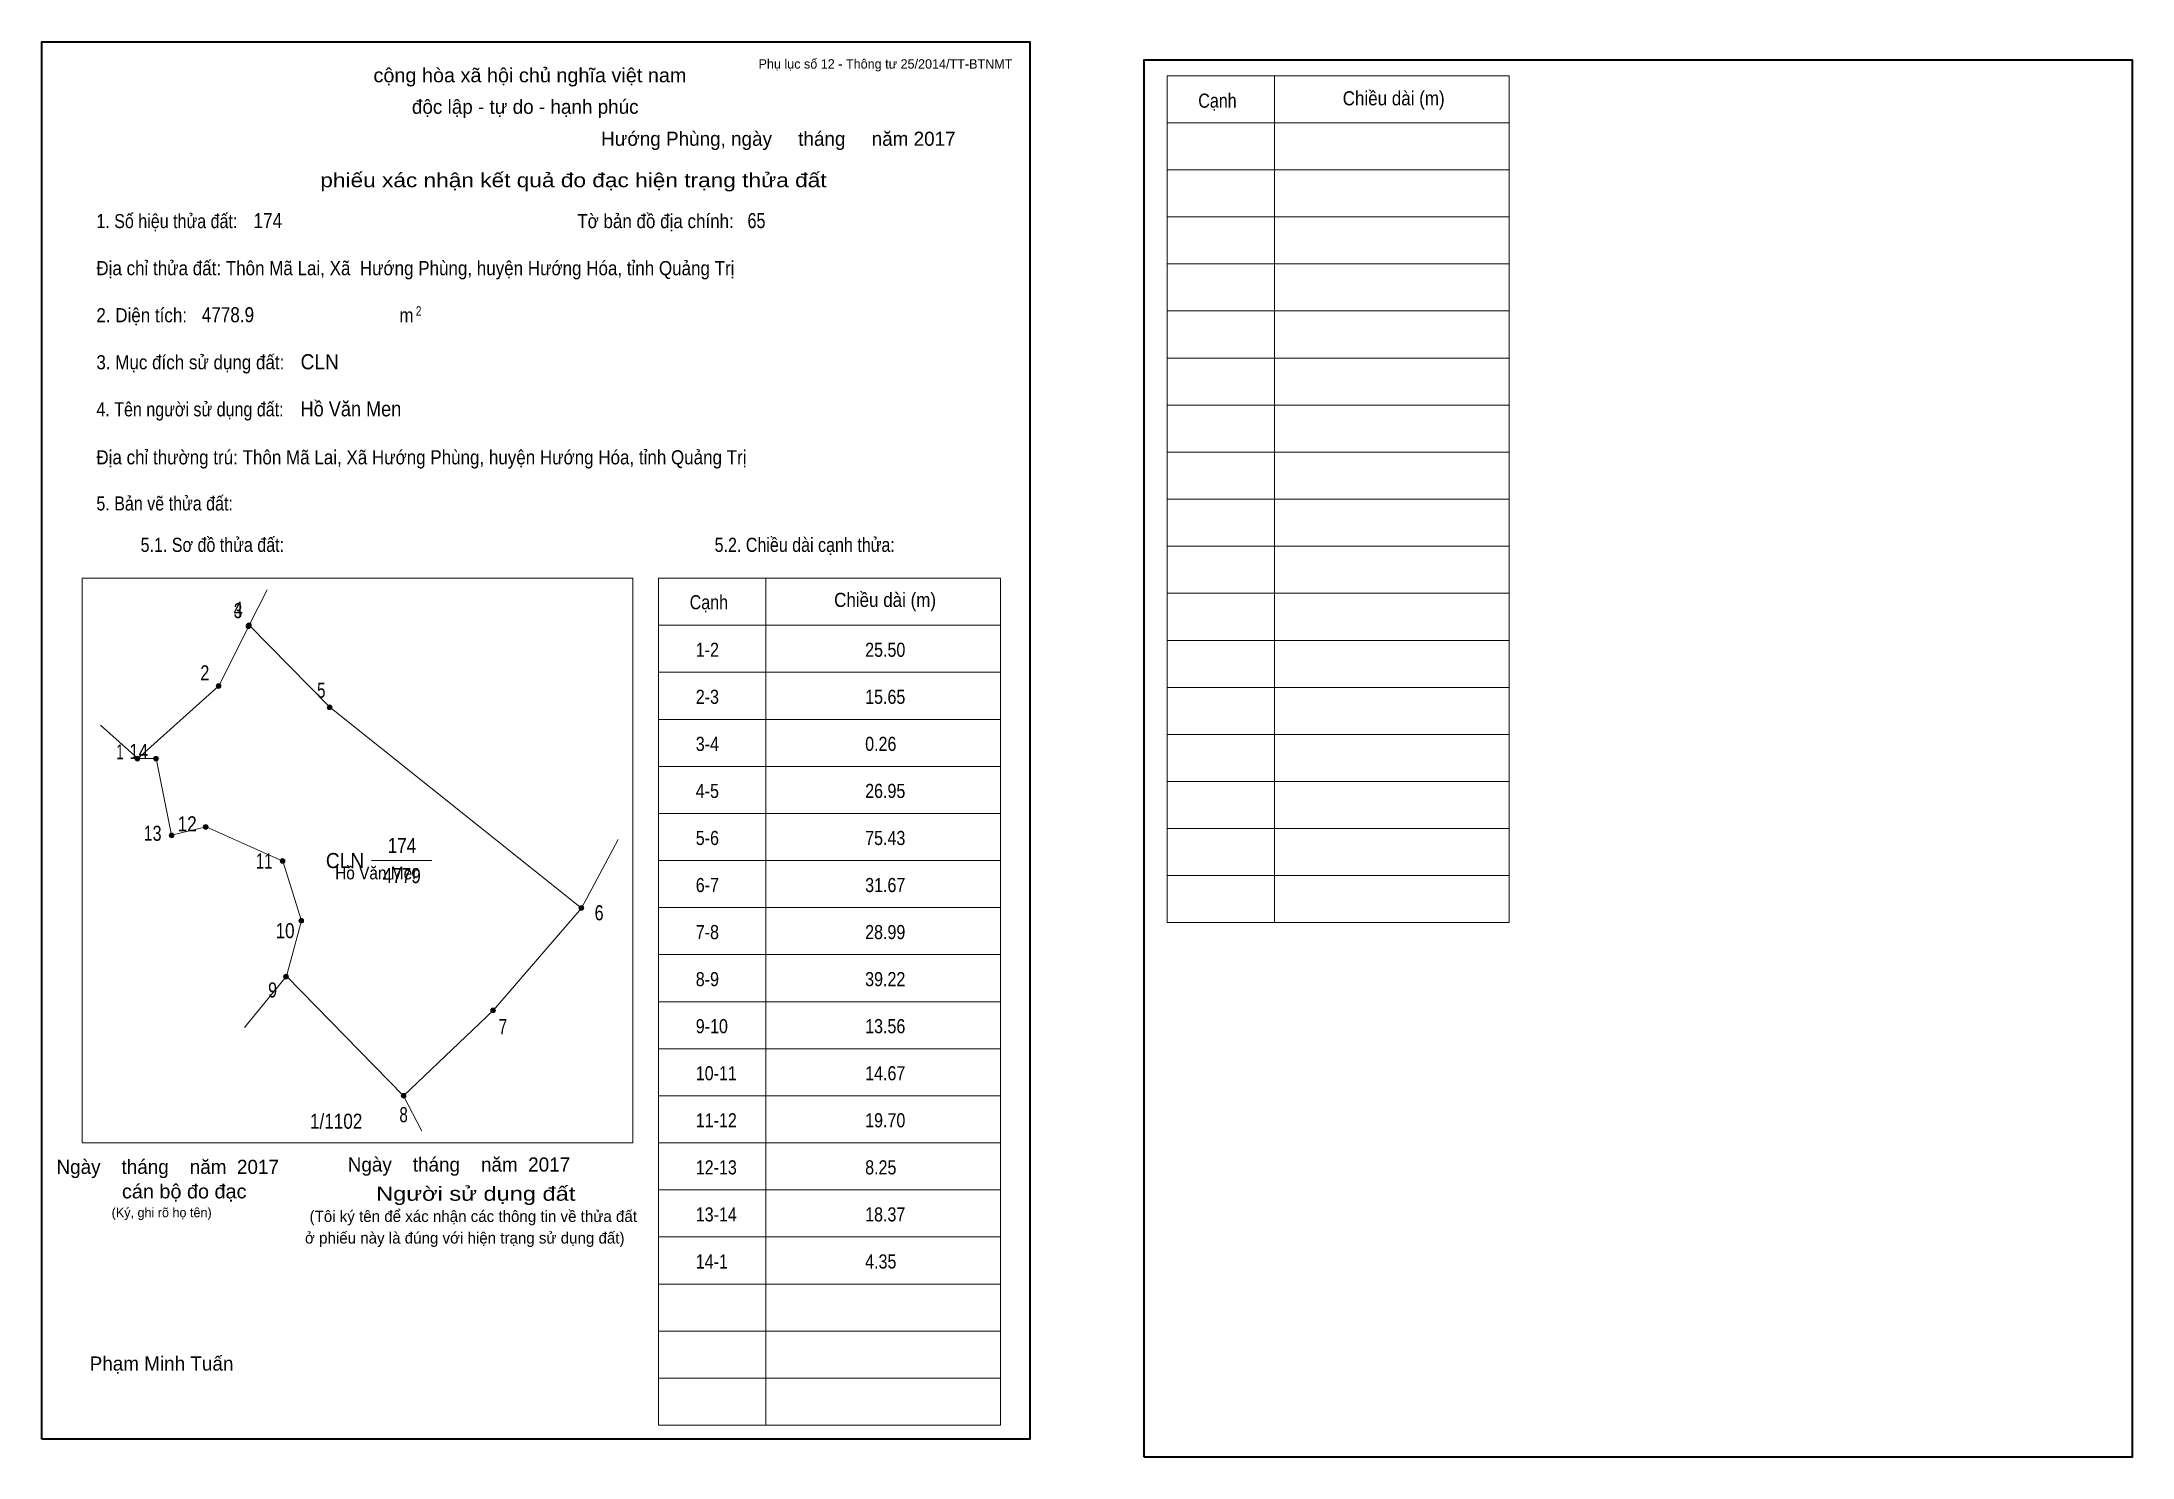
# Model space of a CAD drawing. Header units: centimetres. Extents: x 0 to 44.4, y -0.4 to 29.7.
import ezdxf
from ezdxf.enums import TextEntityAlignment as Align

# ---------------------------------------------------------------- set-up
doc = ezdxf.new("R2010")
doc.units = ezdxf.units.CM
doc.header["$LTSCALE"] = 0.12
for name, color, linetype in [('2', 7, 'Continuous'), ('30', 7, 'Continuous'), ('34', 7, 'Continuous')]:
    doc.layers.add(name, color=color, linetype=linetype)
for name, color, linetype, lineweight in [('32', 7, 'Continuous', 13), ('33', 7, 'Continuous', 13), ('6', 7, 'Continuous', 13), ('63', 7, 'Continuous', 13)]:
    doc.layers.add(name, color=color, linetype=linetype, lineweight=lineweight)

msp = doc.modelspace()

# ---------------------------------------------------------------- hatches: boundary and pattern name
at = {"layer": '32'}
for points in [[(4.4413, 17.2796, 1), (4.3413, 17.2796, 1)], [(4.4522, 17.3005, 1), (4.3522, 17.3005, 1)], [(3.8063, 16.0095, 1), (3.7063, 16.0095, 1)], [(6.165, 15.5559, 1), (6.065, 15.5559, 1)], [(2.0826, 14.4673, 1), (1.9826, 14.4673, 1)], [(2.4772, 14.4673, 1), (2.3772, 14.4673, 1)], [(3.5341, 13.0158, 1), (3.4341, 13.0158, 1)], [(2.8083, 12.8343, 1), (2.7083, 12.8343, 1)], [(5.1671, 12.29, 1), (5.0671, 12.29, 1)], [(11.5174, 11.2921, 1), (11.4174, 11.2921, 1)], [(5.5644, 11.0199, 1), (5.4644, 11.0199, 1)], [(5.2405, 9.8333, 1), (5.1405, 9.8333, 1)], [(9.6431, 9.1148, 1), (9.5431, 9.1148, 1)], [(7.7399, 7.3005, 1), (7.6399, 7.3005, 1)]]:
    msp.add_hatch(color=256, dxfattribs=at).paths.add_polyline_path(points)

# ---------------------------------------------------------------- linework, layer by layer
for centre in [(4.3913, 17.2796), (4.4022, 17.3005), (3.7563, 16.0095), (6.115, 15.5559), (2.0326, 14.4673), (2.4272, 14.4673), (3.4841, 13.0158), (2.7583, 12.8343), (5.1171, 12.29), (11.4674, 11.2921), (5.5144, 11.0199), (5.1905, 9.8333), (9.5931, 9.1148), (7.6899, 7.3005)]:
    msp.add_circle(centre, 0.05, dxfattribs=at)
at = {"layer": '33'}
msp.add_line((7.01, 12.3), (8.29, 12.3), dxfattribs=at)
at = {"layer": '6'}
for p, q in [((1.25, 15.18), (2.04, 14.47)), ((12.25, 12.75), (11.47, 11.29)), ((8.08, 6.55), (7.69, 7.3))]:
    msp.add_line(p, q, dxfattribs=at)
for points in [[(2.04, 14.47), (3.76, 16.01), (4.4, 17.28), (4.41, 17.3), (4.79, 18.05)], [(11.47, 11.29), (6.12, 15.56), (4.41, 17.3)], [(2.04, 14.47), (2.43, 14.47), (2.76, 12.84)], [(5.2, 9.84), (5.52, 11.02), (5.12, 12.29), (3.49, 13.02), (2.76, 12.84)], [(7.69, 7.3), (9.6, 9.12), (11.47, 11.29)], [(7.69, 7.3), (5.2, 9.84), (4.31, 8.75)]]:
    msp.add_lwpolyline(points, dxfattribs=at)
at = {"layer": '63'}
for p, q in [((23.92, 28.98), (31.19, 28.98)), ((23.92, 10.98), (23.92, 28.98)), ((26.2, 10.98), (26.2, 28.98)), ((31.19, 10.98), (31.19, 28.98)), ((23.92, 27.98), (31.19, 27.98)), ((23.92, 26.98), (31.19, 26.98)), ((23.92, 25.98), (31.19, 25.98)), ((23.92, 24.98), (31.19, 24.98)), ((23.92, 23.98), (31.19, 23.98)), ((23.92, 22.98), (31.19, 22.98)), ((23.92, 21.98), (31.19, 21.98)), ((23.92, 20.98), (31.19, 20.98)), ((23.92, 19.98), (31.19, 19.98)), ((23.92, 18.98), (31.19, 18.98)), ((0.86, 18.3), (12.56, 18.3)), ((0.86, 6.3), (0.86, 18.3)), ((12.56, 6.3), (12.56, 18.3)), ((13.11, 18.3), (20.38, 18.3)), ((13.11, 0.3), (13.11, 18.3)), ((15.39, 0.3), (15.39, 18.3)), ((20.38, 0.3), (20.38, 18.3)), ((23.92, 17.98), (31.19, 17.98)), ((13.11, 17.3), (20.38, 17.3)), ((23.92, 16.98), (31.19, 16.98)), ((13.11, 16.3), (20.38, 16.3)), ((23.92, 15.98), (31.19, 15.98)), ((13.11, 15.3), (20.38, 15.3)), ((23.92, 14.98), (31.19, 14.98)), ((13.11, 14.3), (20.38, 14.3)), ((23.92, 13.98), (31.19, 13.98)), ((13.11, 13.3), (20.38, 13.3)), ((23.92, 12.98), (31.19, 12.98)), ((13.11, 12.3), (20.38, 12.3)), ((23.92, 11.98), (31.19, 11.98)), ((13.11, 11.3), (20.38, 11.3)), ((23.92, 10.98), (31.19, 10.98)), ((13.11, 10.3), (20.38, 10.3)), ((13.11, 9.3), (20.38, 9.3)), ((13.11, 8.3), (20.38, 8.3)), ((13.11, 7.3), (20.38, 7.3)), ((0.86, 6.3), (12.56, 6.3)), ((13.11, 6.3), (20.38, 6.3)), ((13.11, 5.3), (20.38, 5.3)), ((13.11, 4.3), (20.38, 4.3)), ((13.11, 3.3), (20.38, 3.3)), ((13.11, 2.3), (20.38, 2.3)), ((13.11, 1.3), (20.38, 1.3)), ((13.11, 0.3), (20.38, 0.3))]:
    msp.add_line(p, q, dxfattribs=at)
at = {"layer": '63', "lineweight": 35}
for points in [[(0, 0), (0, 29.7), (21, 29.7), (21, 0)], [(23.43, -0.38), (23.43, 29.32), (44.43, 29.32), (44.43, -0.38)]]:
    msp.add_lwpolyline(points, close=True, dxfattribs=at)

# ---------------------------------------------------------------- texts
at = {"layer": '2', "width": 0.9}
msp.add_text('Hồ Văn Men', height=0.2721, dxfattribs=at).set_placement((7.145, 11.9), align=Align.CENTER)
at = {"layer": '30', "width": 0.85}
for s, height, p in [('1-2', 0.3, (13.9, 16.63)), ('25.50', 0.3, (17.5, 16.63)), ('2-3', 0.3, (13.9, 15.63)), ('15.65', 0.3, (17.5, 15.63)), ('3-4', 0.3, (13.9, 14.63)), ('0.26', 0.3, (17.5, 14.63)), ('4-5', 0.3, (13.9, 13.63)), ('26.95', 0.3, (17.5, 13.63)), ('5-6', 0.3, (13.9, 12.63)), ('75.43', 0.3, (17.5, 12.63)), ('6-7', 0.3, (13.9, 11.63)), ('31.67', 0.3, (17.5, 11.63)), ('7-8', 0.3, (13.9, 10.63)), ('28.99', 0.3, (17.5, 10.63)), ('8-9', 0.3, (13.9, 9.63)), ('39.22', 0.3, (17.5, 9.63)), ('9-10', 0.3, (13.9, 8.63)), ('13.56', 0.3, (17.5, 8.63)), ('10-11', 0.3, (13.9, 7.63)), ('14.67', 0.3, (17.5, 7.63)), ('1/1102', 0.32, (5.7, 6.6)), ('11-12', 0.3, (13.9, 6.63)), ('19.70', 0.3, (17.5, 6.63)), ('12-13', 0.3, (13.9, 5.63)), ('8.25', 0.3, (17.5, 5.63)), ('13-14', 0.3, (13.9, 4.63)), ('18.37', 0.3, (17.5, 4.63)), ('14-1', 0.3, (13.9, 3.63)), ('4.35', 0.3, (17.5, 3.63))]:
    msp.add_text(s, height=height, dxfattribs=at).set_placement(p)
at = {"layer": '32'}
for s, width, p in [('4', 0.8, (4.175, 17.48)), ('3', 0.75, (4.17, 17.45)), ('2', 0.8, (3.465, 16.13)), ('5', 0.75, (5.94, 15.76)), ('1', 0.65, (1.66, 14.45)), ('14', 0.85, (2.06, 14.46)), ('13', 0.8, (2.355, 12.72)), ('12', 0.85, (3.09, 12.92)), ('11', 0.75, (4.725, 12.13)), ('6', 0.8, (11.845, 11.03)), ('10', 0.85, (5.17, 10.65)), ('9', 0.8, (4.905, 9.39)), ('7', 0.75, (9.8, 8.61)), ('8', 0.75, (7.69, 6.74))]:
    msp.add_text(s, height=0.32, dxfattribs=dict(at, width=width)).set_placement(p, align=Align.CENTER)
at = {"layer": '33', "width": 0.95}
msp.add_text('CLN', height=0.32, dxfattribs=at).set_placement((6.85, 12.14), align=Align.RIGHT)
at = {"layer": '33', "width": 0.85}
for s, p in [('174', (7.655, 12.46)), ('4779', (7.65, 11.82))]:
    msp.add_text(s, height=0.32, dxfattribs=at).set_placement(p, align=Align.CENTER)
at = {"layer": '34'}
for s, width, p in [('174', 0.85, (4.5, 25.74)), ('65', 0.8, (15, 25.74)), ('4778.9', 0.85, (3.4, 23.74)), ('CLN', 0.95, (5.5, 22.74)), ('Hồ Văn Men', 0.9, (5.5, 21.74))]:
    msp.add_text(s, height=0.32, dxfattribs=dict(at, width=width)).set_placement(p)
at = {"layer": '63'}
for s, height, p in [('Phụ lục số 12 - Thông tư 25/2014/TT-BTNMT', 0.2, (20.63, 29.13)), ('Ngày    tháng    năm  2017', 0.3, (5.04, 5.64)), ('Ngày    tháng    năm  2017', 0.3, (11.23, 5.69)), ('(Ký, ghi rõ họ tên)', 0.2, (3.61, 4.72))]:
    msp.add_text(s, height=height, dxfattribs=at).set_placement(p, align=Align.RIGHT)
at = {"layer": '63', "width": 1.05}
msp.add_text('cộng hòa xã hội chủ nghĩa việt nam', height=0.3, dxfattribs=at).set_placement((10.375, 28.84), align=Align.CENTER)
at = {"layer": '63'}
for s, height, p in [('độc lập - tự do - hạnh phúc', 0.3, (10.275, 28.17)), ('Hướng Phùng, ngày     tháng     năm 2017', 0.3, (15.655, 27.49)), ('(Tôi ký tên để xác nhận các thông tin về thửa đất ', 0.24, (9.215, 4.62)), ('ở phiếu này là đúng với hiện trạng sử dụng đất)', 0.24, (8.99, 4.16)), ('Phạm Minh Tuấn', 0.3, (2.545, 1.46))]:
    msp.add_text(s, height=height, dxfattribs=at).set_placement(p, align=Align.CENTER)
for s, height, width, p in [('Cạnh', 0.3, 0.85, (24.58, 28.3)), ('Chiều dài (m)', 0.3, 0.9, (27.65, 28.35)), ('1. Số hiệu thửa đất:', 0.3, 0.85, (1.16, 25.74)), ('Tờ bản đồ địa chính:', 0.3, 0.9, (11.38, 25.74)), ('Địa chỉ thửa đất: Thôn Mã Lai, Xã  Hướng Phùng, huyện Hướng Hóa, tỉnh Quảng Trị', 0.3, 0.9, (1.16, 24.74)), ('2. Diện tích:', 0.3, 0.9, (1.16, 23.74)), ('2', 0.2, 0.8, (7.95, 23.88)), ('m', 0.3, 0.9, (7.6, 23.74)), ('3. Mục đích sử dụng đất:', 0.3, 0.9, (1.16, 22.74)), ('4. Tên người sử dụng đất:', 0.3, 0.85, (1.16, 21.74)), ('Địa chỉ thường trú: Thôn Mã Lai, Xã Hướng Phùng, huyện Hướng Hóa, tỉnh Quảng Trị', 0.3, 0.9, (1.16, 20.72)), ('5. Bản vẽ thửa đất:', 0.3, 0.85, (1.16, 19.74)), ('5.1. Sơ đồ thửa đất:', 0.3, 0.85, (2.1, 18.86)), ('5.2. Chiều dài cạnh thửa:', 0.3, 0.85, (14.3, 18.86)), ('Cạnh', 0.3, 0.85, (13.77, 17.64)), ('Chiều dài (m)', 0.3, 0.9, (16.84, 17.69))]:
    msp.add_text(s, height=height, dxfattribs=dict(at, width=width)).set_placement(p)
for s, width, p in [('phiếu xác nhận kết quả đo đạc hiện trạng thửa đất', 1.2, (16.68, 26.61)), ('cán bộ đo đạc', 1.05, (4.35, 5.12)), ('Người sử dụng đất', 1.25, (11.34, 5.07))]:
    msp.add_text(s, height=0.3, dxfattribs=dict(at, width=width)).set_placement(p, align=Align.RIGHT)

doc.saveas('drawing.dxf')
